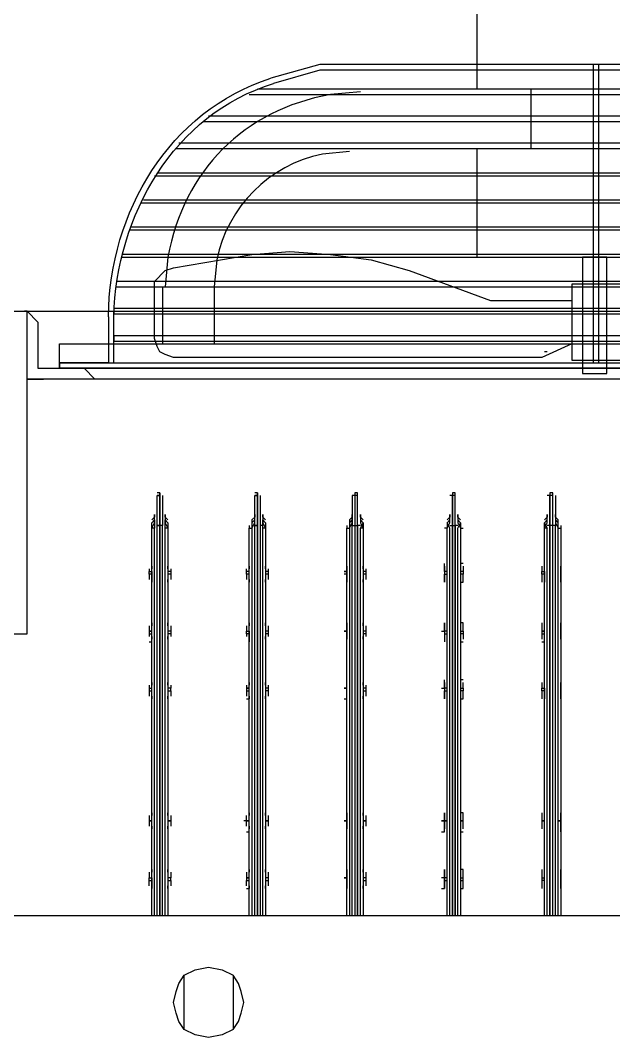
# Model space of a CAD drawing. Header units: metres. Extents: x 530797 to 531186, y 2674849 to 2675274.
# Drawn here: x 530934.386 to 530934.688, y 2675046.481 to 2675047 of the extents above; entities that cross this region are included whole.
import ezdxf

# ---------------------------------------------------------------- set-up
doc = ezdxf.new("R2010")
doc.units = ezdxf.units.M
doc.layers.add('IDT', color=7, linetype='Continuous')

# ---------------------------------------------------------------- blocks, each defined once
blk = doc.blocks.new('IDT')
at = {"layer": 'IDT', "color": 0, "lineweight": 25}
for p, q in [((14.90912122714442, 8.773685427544365), (14.91465382882259, 8.776451728383677)), ((14.91465382882259, 8.776451728383677), (14.92156958092099, 8.777834878803219)), ((14.92156958092099, 8.777834878803219), (14.92848533301893, 8.776451728383677)), ((14.92848533301893, 8.776451728383677), (14.93401793469755, 8.773685427544365)), ((14.90635492630489, 8.76953597628551), (14.90497177588557, 8.765386525026656)), ((14.90912122714442, 8.773685427544365), (14.90635492630489, 8.76953597628551)), ((14.90912122714442, 8.7460224191517), (14.90912122714442, 8.773685427544365)), ((14.93401793469755, 8.773685427544365), (14.93678423553663, 8.76953597628551)), ((14.93401793469755, 8.773685427544365), (14.93401793469755, 8.7460224191517)), ((14.93678423553663, 8.76953597628551), (14.9381673859564, 8.765386525026656)), ((14.90497177588557, 8.765386525026656), (14.9035886254658, 8.759853923348032)), ((14.9381673859564, 8.765386525026656), (14.93955053637617, 8.759853923348032)), ((14.9035886254658, 8.759853923348032), (14.90497177588557, 8.754321321669636)), ((14.93955053637617, 8.759853923348032), (14.9381673859564, 8.754321321669636)), ((14.90497177588557, 8.754321321669636), (14.90635492630489, 8.750171870410782)), ((14.9381673859564, 8.754321321669636), (14.93678423553663, 8.750171870410782)), ((14.90635492630489, 8.750171870410782), (14.90912122714442, 8.7460224191517)), ((14.93678423553663, 8.750171870410782), (14.93401793469755, 8.7460224191517)), ((14.91465382882259, 8.743256118312615), (14.90912122714442, 8.7460224191517)), ((14.92156958092099, 8.741872967892846), (14.91465382882259, 8.743256118312615)), ((14.92848533301893, 8.743256118312615), (14.92156958092099, 8.741872967892846)), ((14.93401793469755, 8.7460224191517), (14.92848533301893, 8.743256118312615)), ((14.44023323489117, 8.71559310991995), (15.02115641113394, 8.71559310991995)), ((14.74176002636958, 8.51780259991358), (14.74176002636958, 8.71559310991995)), ((14.74314317678935, 8.71559310991995), (14.74314317678935, 8.51780259991358)), ((14.74452632720866, 8.71559310991995), (14.74452632720866, 8.516419449494038)), ((14.74590947762843, 8.71559310991995), (14.74590947762843, 8.516419449494038)), ((14.7472926280482, 8.516419449494038), (14.7472926280482, 8.71559310991995)), ((14.7472926280482, 8.71559310991995), (14.7472926280482, 8.516419449494038)), ((14.74867577846751, 8.71559310991995), (14.74867577846751, 8.51780259991358)), ((14.75005892888728, 8.71559310991995), (14.75005892888728, 8.51780259991358)), ((14.7929365918956, 8.51780259991358), (14.7929365918956, 8.71559310991995)), ((14.79431974231537, 8.71559310991995), (14.79431974231537, 8.51780259991358)), ((14.79570289273514, 8.516419449494038), (14.79570289273514, 8.71559310991995)), ((14.79570289273514, 8.71559310991995), (14.79570289273514, 8.516419449494038)), ((14.79708604315445, 8.516419449494038), (14.79708604315445, 8.71559310991995)), ((14.79708604315445, 8.71559310991995), (14.79708604315445, 8.516419449494038)), ((14.79846919357422, 8.71559310991995), (14.79846919357422, 8.51780259991358)), ((14.79985234399399, 8.71559310991995), (14.79985234399399, 8.51780259991358)), ((14.8427300070023, 8.51780259991358), (14.8427300070023, 8.71559310991995)), ((14.84411315742207, 8.71559310991995), (14.84411315742207, 8.51780259991358)), ((14.84549630784139, 8.516419449494038), (14.84549630784139, 8.71559310991995)), ((14.84549630784139, 8.71559310991995), (14.84549630784139, 8.516419449494038)), ((14.84687945826116, 8.516419449494038), (14.84687945826116, 8.71559310991995)), ((14.84826260868093, 8.71559310991995), (14.84826260868093, 8.516419449494038)), ((14.84964575910024, 8.51780259991358), (14.84964575910024, 8.71559310991995)), ((14.85102890952001, 8.71559310991995), (14.85102890952001, 8.51780259991358)), ((14.89252342210855, 8.51780259991358), (14.89252342210855, 8.71559310991995)), ((14.89390657252832, 8.71559310991995), (14.89390657252832, 8.51780259991358)), ((14.89528972294809, 8.516419449494038), (14.89528972294809, 8.71559310991995)), ((14.89667287336741, 8.71559310991995), (14.89667287336741, 8.516419449494038)), ((14.89667287336741, 8.516419449494038), (14.89667287336741, 8.71559310991995)), ((14.89805602378718, 8.71559310991995), (14.89805602378718, 8.516419449494038)), ((14.89943917420695, 8.51780259991358), (14.89943917420695, 8.71559310991995)), ((14.90082232462672, 8.71559310991995), (14.90082232462672, 8.51780259991358)), ((14.94231683721526, 8.51780259991358), (14.94231683721526, 8.71559310991995)), ((14.94369998763503, 8.71559310991995), (14.94369998763503, 8.51780259991358)), ((14.94508313805434, 8.71559310991995), (14.94508313805434, 8.516419449494038)), ((14.94646628847411, 8.516419449494038), (14.94646628847411, 8.71559310991995)), ((14.94646628847411, 8.71559310991995), (14.94646628847411, 8.516419449494038)), ((14.94784943889388, 8.71559310991995), (14.94784943889388, 8.516419449494038)), ((14.9492325893132, 8.71559310991995), (14.9492325893132, 8.51780259991358)), ((14.95061573973297, 8.71559310991995), (14.95061573973297, 8.51780259991358)), ((14.74176002636958, 8.697612154464991), (14.74176002636958, 8.701761605723846)), ((14.74176002636958, 8.701761605723846), (14.74176002636958, 8.700378455304076)), ((14.75005892888728, 8.701761605723846), (14.75005892888728, 8.697612154464991)), ((14.75144207930705, 8.700378455304076), (14.75144207930705, 8.701761605723846)), ((14.7929365918956, 8.701761605723846), (14.79155344147628, 8.701761605723846)), ((14.79155344147628, 8.701761605723846), (14.79155344147628, 8.700378455304076)), ((14.7929365918956, 8.696229004045222), (14.7929365918956, 8.701761605723846)), ((14.80261864483307, 8.701761605723846), (14.80123549441331, 8.701761605723846)), ((14.80123549441331, 8.701761605723846), (14.80123549441331, 8.697612154464991)), ((14.80123549441331, 8.700378455304076), (14.80123549441331, 8.701761605723846)), ((14.8427300070023, 8.697612154464991), (14.8427300070023, 8.701761605723846)), ((14.8427300070023, 8.701761605723846), (14.8427300070023, 8.700378455304076)), ((14.85102890952001, 8.701761605723846), (14.85102890952001, 8.700378455304076)), ((14.85102890952001, 8.697612154464991), (14.85102890952001, 8.701761605723846)), ((14.89252342210855, 8.697612154464991), (14.89252342210855, 8.701761605723846)), ((14.89252342210855, 8.701761605723846), (14.89252342210855, 8.700378455304076)), ((14.90220547504603, 8.701761605723846), (14.90082232462672, 8.701761605723846)), ((14.90082232462672, 8.701761605723846), (14.90082232462672, 8.697612154464991)), ((14.90082232462672, 8.700378455304076), (14.90082232462672, 8.701761605723846)), ((14.94231683721526, 8.697612154464991), (14.94231683721526, 8.701761605723846)), ((14.94231683721526, 8.701761605723846), (14.94231683721526, 8.700378455304076)), ((14.95061573973297, 8.697612154464991), (14.95061573973297, 8.701761605723846)), ((14.95061573973297, 8.701761605723846), (14.95061573973297, 8.700378455304076)), ((14.74176002636958, 8.700378455304076), (14.74176002636958, 8.697612154464991)), ((14.74176002636958, 8.697612154464991), (14.74176002636958, 8.696229004045222)), ((14.74176002636958, 8.696229004045222), (14.74176002636958, 8.697612154464991)), ((14.74176002636958, 8.696229004045222), (14.74176002636958, 8.693462703206137)), ((14.74176002636958, 8.692079552786367), (14.74176002636958, 8.696229004045222)), ((14.75005892888728, 8.697612154464991), (14.75005892888728, 8.696229004045222)), ((14.75005892888728, 8.697612154464991), (14.75144207930705, 8.697612154464991)), ((14.75005892888728, 8.696229004045222), (14.75005892888728, 8.692079552786367)), ((14.75144207930705, 8.696229004045222), (14.75005892888728, 8.696229004045222)), ((14.75144207930705, 8.697612154464991), (14.75144207930705, 8.700378455304076)), ((14.75144207930705, 8.696229004045222), (14.75144207930705, 8.697612154464991)), ((14.75144207930705, 8.693462703206137), (14.75144207930705, 8.696229004045222)), ((14.79155344147628, 8.700378455304076), (14.79155344147628, 8.697612154464991)), ((14.7929365918956, 8.697612154464991), (14.79155344147628, 8.697612154464991)), ((14.79155344147628, 8.697612154464991), (14.79155344147628, 8.696229004045222)), ((14.7929365918956, 8.696229004045222), (14.79155344147628, 8.696229004045222)), ((14.79155344147628, 8.696229004045222), (14.79155344147628, 8.693462703206137)), ((14.7929365918956, 8.692079552786367), (14.7929365918956, 8.696229004045222)), ((14.80123549441331, 8.697612154464991), (14.79985234399399, 8.697612154464991)), ((14.79985234399399, 8.696229004045222), (14.80123549441331, 8.696229004045222)), ((14.80123549441331, 8.697612154464991), (14.80123549441331, 8.700378455304076)), ((14.80123549441331, 8.696229004045222), (14.80123549441331, 8.697612154464991)), ((14.80123549441331, 8.697612154464991), (14.80123549441331, 8.696229004045222)), ((14.80123549441331, 8.696229004045222), (14.80123549441331, 8.692079552786367)), ((14.80123549441331, 8.693462703206137), (14.80123549441331, 8.696229004045222)), ((14.80123549441331, 8.696229004045222), (14.80261864483307, 8.696229004045222)), ((14.84134685658253, 8.697612154464991), (14.84134685658253, 8.700378455304076)), ((14.8427300070023, 8.697612154464991), (14.84134685658253, 8.697612154464991)), ((14.84134685658253, 8.696229004045222), (14.84134685658253, 8.697612154464991)), ((14.84134685658253, 8.693462703206137), (14.84134685658253, 8.696229004045222)), ((14.84134685658253, 8.696229004045222), (14.8427300070023, 8.696229004045222)), ((14.8427300070023, 8.696229004045222), (14.8427300070023, 8.697612154464991)), ((14.8427300070023, 8.692079552786367), (14.8427300070023, 8.696229004045222)), ((14.85102890952001, 8.700378455304076), (14.85102890952001, 8.697612154464991)), ((14.85102890952001, 8.697612154464991), (14.85102890952001, 8.696229004045222)), ((14.85102890952001, 8.696229004045222), (14.85102890952001, 8.697612154464991)), ((14.85102890952001, 8.696229004045222), (14.85241205993978, 8.696229004045222)), ((14.85241205993978, 8.696229004045222), (14.85102890952001, 8.696229004045222)), ((14.85102890952001, 8.696229004045222), (14.85102890952001, 8.692079552786367)), ((14.85102890952001, 8.693462703206137), (14.85102890952001, 8.696229004045222)), ((14.89114027168924, 8.697612154464991), (14.89114027168924, 8.700378455304076)), ((14.89252342210855, 8.697612154464991), (14.89114027168924, 8.697612154464991)), ((14.89114027168924, 8.696229004045222), (14.89114027168924, 8.697612154464991)), ((14.89114027168924, 8.693462703206137), (14.89114027168924, 8.696229004045222)), ((14.89114027168924, 8.696229004045222), (14.89252342210855, 8.696229004045222)), ((14.89252342210855, 8.696229004045222), (14.89252342210855, 8.697612154464991)), ((14.89252342210855, 8.692079552786367), (14.89252342210855, 8.696229004045222)), ((14.90082232462672, 8.697612154464991), (14.90082232462672, 8.696229004045222)), ((14.90220547504603, 8.697612154464991), (14.90082232462672, 8.697612154464991)), ((14.90220547504603, 8.696229004045222), (14.90082232462672, 8.696229004045222)), ((14.90082232462672, 8.696229004045222), (14.90082232462672, 8.692079552786367)), ((14.90082232462672, 8.696229004045222), (14.90220547504603, 8.696229004045222)), ((14.90220547504603, 8.700378455304076), (14.90220547504603, 8.697612154464991)), ((14.90220547504603, 8.696229004045222), (14.90220547504603, 8.697612154464991)), ((14.90220547504603, 8.693462703206137), (14.90220547504603, 8.696229004045222)), ((14.94093368679549, 8.697612154464991), (14.94093368679549, 8.700378455304076)), ((14.94231683721526, 8.697612154464991), (14.94093368679549, 8.697612154464991)), ((14.94093368679549, 8.697612154464991), (14.94093368679549, 8.696229004045222)), ((14.94093368679549, 8.693462703206137), (14.94093368679549, 8.696229004045222)), ((14.94093368679549, 8.696229004045222), (14.94231683721526, 8.696229004045222)), ((14.94231683721526, 8.692079552786367), (14.94231683721526, 8.697612154464991)), ((14.95061573973297, 8.696229004045222), (14.95061573973297, 8.697612154464991)), ((14.95199889015274, 8.697612154464991), (14.95061573973297, 8.697612154464991)), ((14.95199889015274, 8.696229004045222), (14.95061573973297, 8.696229004045222)), ((14.95061573973297, 8.696229004045222), (14.95061573973297, 8.692079552786367)), ((14.95199889015274, 8.696229004045222), (14.95061573973297, 8.696229004045222)), ((14.95199889015274, 8.700378455304076), (14.95199889015274, 8.697612154464991)), ((14.95199889015274, 8.697612154464991), (14.95199889015274, 8.696229004045222)), ((14.95199889015274, 8.693462703206137), (14.95199889015274, 8.696229004045222)), ((14.74176002636958, 8.693462703206137), (14.74176002636958, 8.692079552786367)), ((14.75144207930705, 8.692079552786367), (14.75144207930705, 8.693462703206137)), ((14.79155344147628, 8.693462703206137), (14.79155344147628, 8.692079552786367)), ((14.79155344147628, 8.692079552786367), (14.7929365918956, 8.692079552786367)), ((14.80123549441331, 8.692079552786367), (14.80123549441331, 8.693462703206137)), ((14.8427300070023, 8.693462703206137), (14.8427300070023, 8.692079552786367)), ((14.85102890952001, 8.692079552786367), (14.85102890952001, 8.693462703206137)), ((14.89252342210855, 8.693462703206137), (14.89252342210855, 8.692079552786367)), ((14.90082232462672, 8.692079552786367), (14.90082232462672, 8.693462703206137)), ((14.94231683721526, 8.693462703206137), (14.94231683721526, 8.692079552786367)), ((14.95061573973297, 8.692079552786367), (14.95061573973297, 8.693462703206137)), ((14.74176002636958, 8.672715446911639), (14.74176002636958, 8.667182845233242)), ((14.74176002636958, 8.669949146072327), (14.74176002636958, 8.671332296492096)), ((14.74176002636958, 8.667182845233242), (14.74176002636958, 8.669949146072327)), ((14.75005892888728, 8.672715446911639), (14.75005892888728, 8.667182845233242)), ((14.75144207930705, 8.669949146072327), (14.75144207930705, 8.671332296492096)), ((14.75144207930705, 8.667182845233242), (14.75144207930705, 8.669949146072327)), ((14.7929365918956, 8.672715446911639), (14.79155344147628, 8.672715446911639)), ((14.79155344147628, 8.671332296492096), (14.79155344147628, 8.669949146072327)), ((14.79155344147628, 8.669949146072327), (14.79155344147628, 8.667182845233242)), ((14.7929365918956, 8.667182845233242), (14.7929365918956, 8.672715446911639)), ((14.80261864483307, 8.672715446911639), (14.80123549441331, 8.672715446911639)), ((14.80123549441331, 8.672715446911639), (14.80123549441331, 8.667182845233242)), ((14.80123549441331, 8.669949146072327), (14.80123549441331, 8.671332296492096)), ((14.80123549441331, 8.667182845233242), (14.80123549441331, 8.669949146072327)), ((14.84134685658253, 8.667182845233242), (14.84134685658253, 8.669949146072327)), ((14.8427300070023, 8.667182845233242), (14.8427300070023, 8.672715446911639)), ((14.8427300070023, 8.671332296492096), (14.8427300070023, 8.669949146072327)), ((14.85102890952001, 8.672715446911639), (14.85102890952001, 8.667182845233242)), ((14.85102890952001, 8.669949146072327), (14.85102890952001, 8.671332296492096)), ((14.85102890952001, 8.667182845233242), (14.85102890952001, 8.669949146072327)), ((14.89114027168924, 8.667182845233242), (14.89114027168924, 8.669949146072327)), ((14.89252342210855, 8.667182845233242), (14.89252342210855, 8.672715446911639)), ((14.89252342210855, 8.671332296492096), (14.89252342210855, 8.669949146072327)), ((14.90220547504603, 8.672715446911639), (14.90082232462672, 8.672715446911639)), ((14.90082232462672, 8.672715446911639), (14.90082232462672, 8.667182845233242)), ((14.90082232462672, 8.669949146072327), (14.90082232462672, 8.671332296492096)), ((14.90220547504603, 8.669949146072327), (14.90220547504603, 8.667182845233242)), ((14.94093368679549, 8.667182845233242), (14.94093368679549, 8.669949146072327)), ((14.94231683721526, 8.667182845233242), (14.94231683721526, 8.672715446911639)), ((14.94231683721526, 8.671332296492096), (14.94231683721526, 8.669949146072327)), ((14.95061573973297, 8.672715446911639), (14.95061573973297, 8.667182845233242)), ((14.95061573973297, 8.669949146072327), (14.95061573973297, 8.671332296492096)), ((14.95199889015274, 8.667182845233242), (14.95199889015274, 8.669949146072327)), ((14.74176002636958, 8.667182845233242), (14.74176002636958, 8.66441654439393)), ((14.74176002636958, 8.663033393974388), (14.74176002636958, 8.667182845233242)), ((14.74176002636958, 8.667182845233242), (14.74314317678935, 8.667182845233242)), ((14.74314317678935, 8.667182845233242), (14.74176002636958, 8.667182845233242)), ((14.75005892888728, 8.667182845233242), (14.75144207930705, 8.667182845233242)), ((14.75144207930705, 8.667182845233242), (14.75005892888728, 8.667182845233242)), ((14.75005892888728, 8.667182845233242), (14.75005892888728, 8.663033393974388)), ((14.75144207930705, 8.667182845233242), (14.75005892888728, 8.667182845233242)), ((14.75005892888728, 8.667182845233242), (14.75144207930705, 8.667182845233242)), ((14.75144207930705, 8.66441654439393), (14.75144207930705, 8.667182845233242)), ((14.79155344147628, 8.667182845233242), (14.7929365918956, 8.667182845233242)), ((14.7929365918956, 8.667182845233242), (14.79155344147628, 8.667182845233242)), ((14.79155344147628, 8.667182845233242), (14.79155344147628, 8.66441654439393)), ((14.7929365918956, 8.663033393974388), (14.7929365918956, 8.667182845233242)), ((14.80123549441331, 8.667182845233242), (14.79985234399399, 8.667182845233242)), ((14.79985234399399, 8.667182845233242), (14.80123549441331, 8.667182845233242)), ((14.80123549441331, 8.667182845233242), (14.80123549441331, 8.663033393974388)), ((14.80123549441331, 8.66441654439393), (14.80123549441331, 8.667182845233242)), ((14.80123549441331, 8.667182845233242), (14.80261864483307, 8.667182845233242)), ((14.80261864483307, 8.667182845233242), (14.80123549441331, 8.667182845233242)), ((14.80123549441331, 8.667182845233242), (14.80261864483307, 8.667182845233242)), ((14.84134685658253, 8.66441654439393), (14.84134685658253, 8.667182845233242)), ((14.84134685658253, 8.667182845233242), (14.8427300070023, 8.667182845233242)), ((14.8427300070023, 8.667182845233242), (14.84134685658253, 8.667182845233242)), ((14.8427300070023, 8.663033393974388), (14.8427300070023, 8.667182845233242)), ((14.85102890952001, 8.667182845233242), (14.85241205993978, 8.667182845233242)), ((14.85241205993978, 8.667182845233242), (14.85102890952001, 8.667182845233242)), ((14.85102890952001, 8.667182845233242), (14.85102890952001, 8.663033393974388)), ((14.85102890952001, 8.66441654439393), (14.85102890952001, 8.667182845233242)), ((14.85102890952001, 8.667182845233242), (14.85241205993978, 8.667182845233242)), ((14.89114027168924, 8.66441654439393), (14.89114027168924, 8.667182845233242)), ((14.89114027168924, 8.667182845233242), (14.89252342210855, 8.667182845233242)), ((14.89252342210855, 8.667182845233242), (14.89114027168924, 8.667182845233242)), ((14.89252342210855, 8.663033393974388), (14.89252342210855, 8.667182845233242)), ((14.90220547504603, 8.667182845233242), (14.90082232462672, 8.667182845233242)), ((14.90082232462672, 8.667182845233242), (14.90220547504603, 8.667182845233242)), ((14.90220547504603, 8.667182845233242), (14.90082232462672, 8.667182845233242)), ((14.90082232462672, 8.667182845233242), (14.90082232462672, 8.663033393974388)), ((14.90082232462672, 8.667182845233242), (14.90220547504603, 8.667182845233242)), ((14.90220547504603, 8.667182845233242), (14.90220547504603, 8.66441654439393)), ((14.90220547504603, 8.667182845233242), (14.9035886254658, 8.667182845233242)), ((14.94093368679549, 8.66441654439393), (14.94093368679549, 8.667182845233242)), ((14.94093368679549, 8.667182845233242), (14.94231683721526, 8.667182845233242)), ((14.94231683721526, 8.667182845233242), (14.94093368679549, 8.667182845233242)), ((14.94231683721526, 8.663033393974388), (14.94231683721526, 8.667182845233242)), ((14.95061573973297, 8.667182845233242), (14.95199889015274, 8.667182845233242)), ((14.95199889015274, 8.667182845233242), (14.95061573973297, 8.667182845233242)), ((14.95061573973297, 8.667182845233242), (14.95061573973297, 8.663033393974388)), ((14.95061573973297, 8.667182845233242), (14.95199889015274, 8.667182845233242)), ((14.95199889015274, 8.667182845233242), (14.95061573973297, 8.667182845233242)), ((14.95199889015274, 8.66441654439393), (14.95199889015274, 8.667182845233242)), ((14.74176002636958, 8.66441654439393), (14.74176002636958, 8.663033393974388)), ((14.75144207930705, 8.663033393974388), (14.75144207930705, 8.66441654439393)), ((14.79155344147628, 8.66441654439393), (14.79155344147628, 8.663033393974388)), ((14.79155344147628, 8.663033393974388), (14.7929365918956, 8.663033393974388)), ((14.80123549441331, 8.663033393974388), (14.80123549441331, 8.66441654439393)), ((14.8427300070023, 8.66441654439393), (14.8427300070023, 8.663033393974388)), ((14.85102890952001, 8.663033393974388), (14.85102890952001, 8.66441654439393)), ((14.89252342210855, 8.66441654439393), (14.89252342210855, 8.663033393974388)), ((14.90082232462672, 8.663033393974388), (14.90082232462672, 8.66441654439393)), ((14.94231683721526, 8.66441654439393), (14.94231683721526, 8.663033393974388)), ((14.95061573973297, 8.663033393974388), (14.95061573973297, 8.66441654439393)), ((14.74176002636958, 8.60079162509112), (14.74176002636958, 8.604941076349974)), ((14.74176002636958, 8.604941076349974), (14.74176002636958, 8.603557925930431)), ((14.74176002636958, 8.603557925930431), (14.74176002636958, 8.60079162509112)), ((14.75005892888728, 8.60079162509112), (14.75005892888728, 8.604941076349974)), ((14.75144207930705, 8.603557925930431), (14.75144207930705, 8.604941076349974)), ((14.75144207930705, 8.60079162509112), (14.75144207930705, 8.603557925930431)), ((14.7929365918956, 8.604941076349974), (14.79155344147628, 8.604941076349974)), ((14.79155344147628, 8.604941076349974), (14.79155344147628, 8.603557925930431)), ((14.79155344147628, 8.603557925930431), (14.79155344147628, 8.60079162509112)), ((14.7929365918956, 8.60079162509112), (14.7929365918956, 8.604941076349974)), ((14.80123549441331, 8.60079162509112), (14.80123549441331, 8.604941076349974)), ((14.80123549441331, 8.604941076349974), (14.80123549441331, 8.603557925930431)), ((14.80123549441331, 8.603557925930431), (14.80123549441331, 8.60079162509112)), ((14.84134685658253, 8.60079162509112), (14.84134685658253, 8.603557925930431)), ((14.8427300070023, 8.595259023412723), (14.8427300070023, 8.604941076349974)), ((14.8427300070023, 8.604941076349974), (14.8427300070023, 8.603557925930431)), ((14.85102890952001, 8.604941076349974), (14.85102890952001, 8.603557925930431)), ((14.85241205993978, 8.604941076349974), (14.85102890952001, 8.604941076349974)), ((14.85102890952001, 8.604941076349974), (14.85102890952001, 8.60079162509112)), ((14.85102890952001, 8.603557925930431), (14.85102890952001, 8.60079162509112)), ((14.89114027168924, 8.60079162509112), (14.89114027168924, 8.603557925930431)), ((14.89252342210855, 8.60079162509112), (14.89252342210855, 8.604941076349974)), ((14.89252342210855, 8.604941076349974), (14.89252342210855, 8.603557925930431)), ((14.90220547504603, 8.604941076349974), (14.90082232462672, 8.604941076349974)), ((14.90082232462672, 8.604941076349974), (14.90082232462672, 8.60079162509112)), ((14.90082232462672, 8.603557925930431), (14.90082232462672, 8.604941076349974)), ((14.90220547504603, 8.60079162509112), (14.90220547504603, 8.603557925930431)), ((14.94093368679549, 8.60079162509112), (14.94093368679549, 8.603557925930431)), ((14.94231683721526, 8.599408474671577), (14.94231683721526, 8.604941076349974)), ((14.94231683721526, 8.604941076349974), (14.94231683721526, 8.603557925930431)), ((14.95061573973297, 8.603557925930431), (14.95061573973297, 8.604941076349974)), ((14.95061573973297, 8.604941076349974), (14.95061573973297, 8.599408474671577)), ((14.95199889015274, 8.60079162509112), (14.95199889015274, 8.603557925930431)), ((14.74176002636958, 8.599408474671577), (14.74176002636958, 8.60079162509112)), ((14.74176002636958, 8.60079162509112), (14.74176002636958, 8.598025324251807)), ((14.74176002636958, 8.595259023412723), (14.74176002636958, 8.599408474671577)), ((14.74176002636958, 8.598025324251807), (14.74176002636958, 8.596642173832265)), ((14.75005892888728, 8.60079162509112), (14.75144207930705, 8.60079162509112)), ((14.75005892888728, 8.599408474671577), (14.75005892888728, 8.60079162509112)), ((14.75144207930705, 8.599408474671577), (14.75005892888728, 8.599408474671577)), ((14.75005892888728, 8.599408474671577), (14.75005892888728, 8.595259023412723)), ((14.75144207930705, 8.599408474671577), (14.75005892888728, 8.599408474671577)), ((14.75144207930705, 8.60079162509112), (14.75144207930705, 8.599408474671577)), ((14.75144207930705, 8.598025324251807), (14.75144207930705, 8.599408474671577)), ((14.75144207930705, 8.596642173832265), (14.75144207930705, 8.598025324251807)), ((14.79155344147628, 8.599408474671577), (14.79155344147628, 8.60079162509112)), ((14.79155344147628, 8.60079162509112), (14.7929365918956, 8.60079162509112)), ((14.7929365918956, 8.599408474671577), (14.79155344147628, 8.599408474671577)), ((14.79155344147628, 8.599408474671577), (14.79155344147628, 8.598025324251807)), ((14.79155344147628, 8.598025324251807), (14.79155344147628, 8.596642173832265)), ((14.7929365918956, 8.599408474671577), (14.7929365918956, 8.60079162509112)), ((14.7929365918956, 8.595259023412723), (14.7929365918956, 8.599408474671577)), ((14.80123549441331, 8.60079162509112), (14.79985234399399, 8.60079162509112)), ((14.79985234399399, 8.599408474671577), (14.80123549441331, 8.599408474671577)), ((14.80123549441331, 8.599408474671577), (14.80123549441331, 8.60079162509112)), ((14.80123549441331, 8.599408474671577), (14.80123549441331, 8.60079162509112)), ((14.80123549441331, 8.598025324251807), (14.80123549441331, 8.599408474671577)), ((14.80123549441331, 8.599408474671577), (14.80123549441331, 8.595259023412723)), ((14.80261864483307, 8.599408474671577), (14.80123549441331, 8.599408474671577)), ((14.80123549441331, 8.596642173832265), (14.80123549441331, 8.598025324251807)), ((14.8427300070023, 8.60079162509112), (14.84134685658253, 8.60079162509112)), ((14.84134685658253, 8.599408474671577), (14.84134685658253, 8.60079162509112)), ((14.84134685658253, 8.598025324251807), (14.84134685658253, 8.599408474671577)), ((14.84134685658253, 8.599408474671577), (14.8427300070023, 8.599408474671577)), ((14.8427300070023, 8.598025324251807), (14.8427300070023, 8.596642173832265)), ((14.85102890952001, 8.60079162509112), (14.85102890952001, 8.599408474671577)), ((14.85102890952001, 8.60079162509112), (14.85102890952001, 8.599408474671577)), ((14.85102890952001, 8.599408474671577), (14.85241205993978, 8.599408474671577)), ((14.85241205993978, 8.599408474671577), (14.85102890952001, 8.599408474671577)), ((14.85102890952001, 8.599408474671577), (14.85102890952001, 8.595259023412723)), ((14.85102890952001, 8.599408474671577), (14.85102890952001, 8.598025324251807)), ((14.85102890952001, 8.598025324251807), (14.85102890952001, 8.596642173832265)), ((14.89114027168924, 8.599408474671577), (14.89114027168924, 8.60079162509112)), ((14.89114027168924, 8.60079162509112), (14.89252342210855, 8.60079162509112)), ((14.89114027168924, 8.598025324251807), (14.89114027168924, 8.599408474671577)), ((14.89114027168924, 8.599408474671577), (14.89252342210855, 8.599408474671577)), ((14.89252342210855, 8.599408474671577), (14.89252342210855, 8.60079162509112)), ((14.89252342210855, 8.595259023412723), (14.89252342210855, 8.599408474671577)), ((14.89252342210855, 8.598025324251807), (14.89252342210855, 8.596642173832265)), ((14.90082232462672, 8.60079162509112), (14.90082232462672, 8.599408474671577)), ((14.90220547504603, 8.60079162509112), (14.90082232462672, 8.60079162509112)), ((14.90220547504603, 8.599408474671577), (14.90082232462672, 8.599408474671577)), ((14.90082232462672, 8.599408474671577), (14.90082232462672, 8.595259023412723)), ((14.90082232462672, 8.599408474671577), (14.90220547504603, 8.599408474671577)), ((14.90082232462672, 8.596642173832265), (14.90082232462672, 8.598025324251807)), ((14.90220547504603, 8.599408474671577), (14.90220547504603, 8.60079162509112)), ((14.90220547504603, 8.598025324251807), (14.90220547504603, 8.599408474671577)), ((14.94231683721526, 8.60079162509112), (14.94093368679549, 8.60079162509112)), ((14.94093368679549, 8.60079162509112), (14.94093368679549, 8.599408474671577)), ((14.94093368679549, 8.598025324251807), (14.94093368679549, 8.599408474671577)), ((14.94093368679549, 8.599408474671577), (14.94231683721526, 8.599408474671577)), ((14.94231683721526, 8.595259023412723), (14.94231683721526, 8.599408474671577)), ((14.94231683721526, 8.598025324251807), (14.94231683721526, 8.596642173832265)), ((14.95199889015274, 8.60079162509112), (14.95061573973297, 8.60079162509112)), ((14.95061573973297, 8.599408474671577), (14.95061573973297, 8.595259023412723)), ((14.95199889015274, 8.599408474671577), (14.95061573973297, 8.599408474671577)), ((14.95061573973297, 8.596642173832265), (14.95061573973297, 8.598025324251807)), ((14.95199889015274, 8.599408474671577), (14.95199889015274, 8.60079162509112)), ((14.95199889015274, 8.598025324251807), (14.95199889015274, 8.599408474671577)), ((14.79155344147628, 8.595259023412723), (14.7929365918956, 8.595259023412723)), ((14.74176002636958, 8.566212864600516), (14.74176002636958, 8.575894917537767)), ((14.74176002636958, 8.574511767118224), (14.74176002636958, 8.573128616698682)), ((14.74176002636958, 8.573128616698682), (14.74176002636958, 8.571745466278912)), ((14.74176002636958, 8.571745466278912), (14.74176002636958, 8.57036231585937)), ((14.75144207930705, 8.575894917537767), (14.75005892888728, 8.575894917537767)), ((14.75005892888728, 8.575894917537767), (14.75005892888728, 8.571745466278912)), ((14.75005892888728, 8.571745466278912), (14.75005892888728, 8.57036231585937)), ((14.75144207930705, 8.571745466278912), (14.75005892888728, 8.571745466278912)), ((14.75144207930705, 8.573128616698682), (14.75144207930705, 8.574511767118224)), ((14.75144207930705, 8.571745466278912), (14.75144207930705, 8.573128616698682)), ((14.75144207930705, 8.57036231585937), (14.75144207930705, 8.571745466278912)), ((14.7929365918956, 8.575894917537767), (14.79155344147628, 8.575894917537767)), ((14.79155344147628, 8.573128616698682), (14.79155344147628, 8.574511767118224)), ((14.79155344147628, 8.571745466278912), (14.79155344147628, 8.573128616698682)), ((14.79155344147628, 8.57036231585937), (14.79155344147628, 8.571745466278912)), ((14.79155344147628, 8.571745466278912), (14.7929365918956, 8.571745466278912)), ((14.7929365918956, 8.57036231585937), (14.7929365918956, 8.575894917537767)), ((14.80123549441331, 8.571745466278912), (14.79985234399399, 8.571745466278912)), ((14.80123549441331, 8.571745466278912), (14.80123549441331, 8.575894917537767)), ((14.80123549441331, 8.573128616698682), (14.80123549441331, 8.574511767118224)), ((14.80123549441331, 8.571745466278912), (14.80123549441331, 8.573128616698682)), ((14.80123549441331, 8.57036231585937), (14.80123549441331, 8.571745466278912)), ((14.80123549441331, 8.57036231585937), (14.80123549441331, 8.571745466278912)), ((14.84134685658253, 8.571745466278912), (14.84134685658253, 8.573128616698682)), ((14.84134685658253, 8.57036231585937), (14.84134685658253, 8.571745466278912)), ((14.84134685658253, 8.571745466278912), (14.8427300070023, 8.571745466278912)), ((14.8427300070023, 8.571745466278912), (14.8427300070023, 8.575894917537767)), ((14.8427300070023, 8.574511767118224), (14.8427300070023, 8.573128616698682)), ((14.8427300070023, 8.57036231585937), (14.8427300070023, 8.571745466278912)), ((14.85102890952001, 8.575894917537767), (14.85102890952001, 8.57036231585937)), ((14.85102890952001, 8.573128616698682), (14.85102890952001, 8.574511767118224)), ((14.85102890952001, 8.571745466278912), (14.85102890952001, 8.573128616698682)), ((14.85102890952001, 8.57036231585937), (14.85102890952001, 8.571745466278912)), ((14.89114027168924, 8.571745466278912), (14.89114027168924, 8.573128616698682)), ((14.89114027168924, 8.57036231585937), (14.89114027168924, 8.571745466278912)), ((14.89114027168924, 8.571745466278912), (14.89252342210855, 8.571745466278912)), ((14.89252342210855, 8.571745466278912), (14.89252342210855, 8.575894917537767)), ((14.89252342210855, 8.574511767118224), (14.89252342210855, 8.573128616698682)), ((14.89252342210855, 8.57036231585937), (14.89252342210855, 8.571745466278912)), ((14.90082232462672, 8.571745466278912), (14.90082232462672, 8.575894917537767)), ((14.90082232462672, 8.573128616698682), (14.90082232462672, 8.574511767118224)), ((14.90082232462672, 8.571745466278912), (14.90220547504603, 8.571745466278912)), ((14.90082232462672, 8.57036231585937), (14.90082232462672, 8.571745466278912)), ((14.90220547504603, 8.571745466278912), (14.90220547504603, 8.573128616698682)), ((14.90220547504603, 8.571745466278912), (14.90220547504603, 8.57036231585937)), ((14.94093368679549, 8.571745466278912), (14.94093368679549, 8.573128616698682)), ((14.94093368679549, 8.57036231585937), (14.94093368679549, 8.571745466278912)), ((14.94093368679549, 8.571745466278912), (14.94231683721526, 8.571745466278912)), ((14.94231683721526, 8.57036231585937), (14.94231683721526, 8.575894917537767)), ((14.94231683721526, 8.574511767118224), (14.94231683721526, 8.573128616698682)), ((14.95199889015274, 8.575894917537767), (14.95061573973297, 8.575894917537767)), ((14.95061573973297, 8.575894917537767), (14.95061573973297, 8.571745466278912)), ((14.95061573973297, 8.573128616698682), (14.95061573973297, 8.574511767118224)), ((14.95061573973297, 8.571745466278912), (14.95061573973297, 8.57036231585937)), ((14.95199889015274, 8.571745466278912), (14.95061573973297, 8.571745466278912)), ((14.95199889015274, 8.571745466278912), (14.95199889015274, 8.573128616698682)), ((14.95199889015274, 8.57036231585937), (14.95199889015274, 8.571745466278912)), ((15.05020256994592, 8.571745466278912), (15.01424065903601, 8.571745466278912)), ((15.01424065903601, 8.571745466278912), (15.01424065903601, 8.407150566343603)), ((14.74176002636958, 8.57036231585937), (14.74176002636958, 8.567596015020058)), ((14.74176002636958, 8.567596015020058), (14.74176002636958, 8.566212864600516)), ((14.75144207930705, 8.57036231585937), (14.75005892888728, 8.57036231585937)), ((14.75005892888728, 8.57036231585937), (14.75005892888728, 8.566212864600516)), ((14.75005892888728, 8.57036231585937), (14.75144207930705, 8.57036231585937)), ((14.75144207930705, 8.567596015020058), (14.75144207930705, 8.57036231585937)), ((14.75144207930705, 8.566212864600516), (14.75144207930705, 8.567596015020058)), ((14.7929365918956, 8.57036231585937), (14.79155344147628, 8.57036231585937)), ((14.79155344147628, 8.57036231585937), (14.79155344147628, 8.567596015020058)), ((14.79155344147628, 8.567596015020058), (14.79155344147628, 8.566212864600516)), ((14.79155344147628, 8.566212864600516), (14.7929365918956, 8.566212864600516)), ((14.7929365918956, 8.566212864600516), (14.7929365918956, 8.57036231585937)), ((14.79985234399399, 8.57036231585937), (14.80123549441331, 8.57036231585937)), ((14.80123549441331, 8.567596015020058), (14.80123549441331, 8.57036231585937)), ((14.80123549441331, 8.57036231585937), (14.80123549441331, 8.566212864600516)), ((14.80261864483307, 8.57036231585937), (14.80123549441331, 8.57036231585937)), ((14.80123549441331, 8.566212864600516), (14.80123549441331, 8.567596015020058)), ((14.84134685658253, 8.567596015020058), (14.84134685658253, 8.57036231585937)), ((14.84134685658253, 8.57036231585937), (14.8427300070023, 8.57036231585937)), ((14.8427300070023, 8.566212864600516), (14.8427300070023, 8.57036231585937)), ((14.8427300070023, 8.567596015020058), (14.8427300070023, 8.566212864600516)), ((14.85102890952001, 8.567596015020058), (14.85102890952001, 8.57036231585937)), ((14.85102890952001, 8.57036231585937), (14.85241205993978, 8.57036231585937)), ((14.85241205993978, 8.57036231585937), (14.85102890952001, 8.57036231585937)), ((14.85102890952001, 8.57036231585937), (14.85102890952001, 8.566212864600516)), ((14.85102890952001, 8.566212864600516), (14.85102890952001, 8.567596015020058)), ((14.89114027168924, 8.567596015020058), (14.89114027168924, 8.57036231585937)), ((14.89114027168924, 8.57036231585937), (14.89252342210855, 8.57036231585937)), ((14.89252342210855, 8.566212864600516), (14.89252342210855, 8.57036231585937)), ((14.89252342210855, 8.567596015020058), (14.89252342210855, 8.566212864600516)), ((14.90220547504603, 8.57036231585937), (14.90082232462672, 8.57036231585937)), ((14.90082232462672, 8.57036231585937), (14.90082232462672, 8.566212864600516)), ((14.90220547504603, 8.57036231585937), (14.90082232462672, 8.57036231585937)), ((14.90082232462672, 8.566212864600516), (14.90082232462672, 8.567596015020058)), ((14.90220547504603, 8.567596015020058), (14.90220547504603, 8.57036231585937)), ((14.94093368679549, 8.567596015020058), (14.94093368679549, 8.57036231585937)), ((14.94093368679549, 8.57036231585937), (14.94231683721526, 8.57036231585937)), ((14.94231683721526, 8.566212864600516), (14.94231683721526, 8.57036231585937)), ((14.94231683721526, 8.567596015020058), (14.94231683721526, 8.566212864600516)), ((14.95199889015274, 8.57036231585937), (14.95061573973297, 8.57036231585937)), ((14.95061573973297, 8.57036231585937), (14.95061573973297, 8.566212864600516)), ((14.95061573973297, 8.57036231585937), (14.95199889015274, 8.57036231585937)), ((14.95061573973297, 8.566212864600516), (14.95061573973297, 8.567596015020058)), ((14.95199889015274, 8.567596015020058), (14.95199889015274, 8.57036231585937)), ((14.74176002636958, 8.541316157047163), (14.74176002636958, 8.545465608306017)), ((14.74176002636958, 8.545465608306017), (14.74176002636958, 8.544082457886475)), ((14.75005892888728, 8.53993300662762), (14.75005892888728, 8.545465608306017)), ((14.75144207930705, 8.544082457886475), (14.75144207930705, 8.545465608306017)), ((14.7929365918956, 8.545465608306017), (14.79155344147628, 8.545465608306017)), ((14.79155344147628, 8.545465608306017), (14.79155344147628, 8.544082457886475)), ((14.7929365918956, 8.541316157047163), (14.7929365918956, 8.545465608306017)), ((14.80123549441331, 8.541316157047163), (14.80123549441331, 8.545465608306017)), ((14.80123549441331, 8.545465608306017), (14.80123549441331, 8.544082457886475)), ((14.8427300070023, 8.541316157047163), (14.8427300070023, 8.545465608306017)), ((14.8427300070023, 8.545465608306017), (14.8427300070023, 8.544082457886475)), ((14.85102890952001, 8.544082457886475), (14.85102890952001, 8.545465608306017)), ((14.85102890952001, 8.545465608306017), (14.85102890952001, 8.53993300662762)), ((14.89252342210855, 8.53993300662762), (14.89252342210855, 8.545465608306017)), ((14.89252342210855, 8.545465608306017), (14.89252342210855, 8.544082457886475)), ((14.90082232462672, 8.544082457886475), (14.90082232462672, 8.545465608306017)), ((14.90082232462672, 8.545465608306017), (14.90082232462672, 8.541316157047163)), ((14.94231683721526, 8.541316157047163), (14.94231683721526, 8.545465608306017)), ((14.94231683721526, 8.545465608306017), (14.94231683721526, 8.544082457886475)), ((14.95061573973297, 8.541316157047163), (14.95061573973297, 8.545465608306017)), ((14.95061573973297, 8.545465608306017), (14.95061573973297, 8.544082457886475)), ((14.74176002636958, 8.544082457886475), (14.74176002636958, 8.53993300662762)), ((14.74176002636958, 8.535783555368766), (14.74176002636958, 8.541316157047163)), ((14.75005892888728, 8.541316157047163), (14.75144207930705, 8.541316157047163)), ((14.75144207930705, 8.541316157047163), (14.75144207930705, 8.544082457886475)), ((14.75144207930705, 8.541316157047163), (14.75144207930705, 8.53993300662762)), ((14.79155344147628, 8.544082457886475), (14.79155344147628, 8.541316157047163)), ((14.79155344147628, 8.53993300662762), (14.79155344147628, 8.541316157047163)), ((14.79155344147628, 8.541316157047163), (14.7929365918956, 8.541316157047163)), ((14.7929365918956, 8.535783555368766), (14.7929365918956, 8.541316157047163)), ((14.80123549441331, 8.541316157047163), (14.79985234399399, 8.541316157047163)), ((14.80123549441331, 8.544082457886475), (14.80123549441331, 8.541316157047163)), ((14.80123549441331, 8.53993300662762), (14.80123549441331, 8.541316157047163)), ((14.80123549441331, 8.53993300662762), (14.80123549441331, 8.541316157047163)), ((14.84134685658253, 8.541316157047163), (14.84134685658253, 8.544082457886475)), ((14.84134685658253, 8.53993300662762), (14.84134685658253, 8.541316157047163)), ((14.84134685658253, 8.541316157047163), (14.8427300070023, 8.541316157047163)), ((14.8427300070023, 8.535783555368766), (14.8427300070023, 8.541316157047163)), ((14.85102890952001, 8.541316157047163), (14.85102890952001, 8.544082457886475)), ((14.85102890952001, 8.53993300662762), (14.85102890952001, 8.541316157047163)), ((14.85102890952001, 8.541316157047163), (14.85241205993978, 8.541316157047163)), ((14.89114027168924, 8.541316157047163), (14.89114027168924, 8.544082457886475)), ((14.89114027168924, 8.53993300662762), (14.89114027168924, 8.541316157047163)), ((14.89114027168924, 8.541316157047163), (14.89252342210855, 8.541316157047163)), ((14.90082232462672, 8.541316157047163), (14.90082232462672, 8.53993300662762)), ((14.90082232462672, 8.541316157047163), (14.90220547504603, 8.541316157047163)), ((14.90220547504603, 8.541316157047163), (14.90220547504603, 8.544082457886475)), ((14.90220547504603, 8.541316157047163), (14.90220547504603, 8.53993300662762)), ((14.94093368679549, 8.541316157047163), (14.94093368679549, 8.544082457886475)), ((14.94093368679549, 8.53993300662762), (14.94093368679549, 8.541316157047163)), ((14.94093368679549, 8.541316157047163), (14.94231683721526, 8.541316157047163)), ((14.94231683721526, 8.53993300662762), (14.94231683721526, 8.541316157047163)), ((14.95061573973297, 8.541316157047163), (14.95199889015274, 8.541316157047163)), ((14.95061573973297, 8.53993300662762), (14.95061573973297, 8.541316157047163)), ((14.95199889015274, 8.541316157047163), (14.95199889015274, 8.544082457886475)), ((14.95199889015274, 8.541316157047163), (14.95199889015274, 8.53993300662762)), ((14.74176002636958, 8.53993300662762), (14.74176002636958, 8.538549856208078)), ((14.74176002636958, 8.538549856208078), (14.74176002636958, 8.537166705788309)), ((14.75144207930705, 8.53993300662762), (14.75005892888728, 8.53993300662762)), ((14.75005892888728, 8.53993300662762), (14.75005892888728, 8.535783555368766)), ((14.75144207930705, 8.53993300662762), (14.75005892888728, 8.53993300662762)), ((14.75144207930705, 8.538549856208078), (14.75144207930705, 8.53993300662762)), ((14.75144207930705, 8.537166705788309), (14.75144207930705, 8.538549856208078)), ((14.79155344147628, 8.538549856208078), (14.79155344147628, 8.53993300662762)), ((14.79155344147628, 8.53993300662762), (14.7929365918956, 8.53993300662762)), ((14.79155344147628, 8.537166705788309), (14.79155344147628, 8.538549856208078)), ((14.79155344147628, 8.535783555368766), (14.7929365918956, 8.535783555368766)), ((14.79985234399399, 8.53993300662762), (14.80123549441331, 8.53993300662762)), ((14.80123549441331, 8.53993300662762), (14.80123549441331, 8.535783555368766)), ((14.80123549441331, 8.538549856208078), (14.80123549441331, 8.53993300662762)), ((14.80123549441331, 8.537166705788309), (14.80123549441331, 8.538549856208078)), ((14.84134685658253, 8.538549856208078), (14.84134685658253, 8.53993300662762)), ((14.84134685658253, 8.53993300662762), (14.8427300070023, 8.53993300662762)), ((14.8427300070023, 8.538549856208078), (14.8427300070023, 8.537166705788309)), ((14.85102890952001, 8.53993300662762), (14.85241205993978, 8.53993300662762)), ((14.85241205993978, 8.53993300662762), (14.85102890952001, 8.53993300662762)), ((14.85102890952001, 8.53993300662762), (14.85102890952001, 8.535783555368766)), ((14.85102890952001, 8.538549856208078), (14.85102890952001, 8.53993300662762)), ((14.85102890952001, 8.537166705788309), (14.85102890952001, 8.538549856208078)), ((14.89114027168924, 8.538549856208078), (14.89114027168924, 8.53993300662762)), ((14.89114027168924, 8.53993300662762), (14.89252342210855, 8.53993300662762)), ((14.89252342210855, 8.535783555368766), (14.89252342210855, 8.53993300662762)), ((14.89252342210855, 8.538549856208078), (14.89252342210855, 8.537166705788309)), ((14.90082232462672, 8.53993300662762), (14.90082232462672, 8.535783555368766)), ((14.90082232462672, 8.53993300662762), (14.90220547504603, 8.53993300662762)), ((14.90082232462672, 8.537166705788309), (14.90082232462672, 8.538549856208078)), ((14.90220547504603, 8.53993300662762), (14.90220547504603, 8.538549856208078)), ((14.94093368679549, 8.538549856208078), (14.94093368679549, 8.53993300662762)), ((14.94093368679549, 8.53993300662762), (14.94231683721526, 8.53993300662762)), ((14.94231683721526, 8.535783555368766), (14.94231683721526, 8.53993300662762)), ((14.94231683721526, 8.538549856208078), (14.94231683721526, 8.537166705788309)), ((14.95199889015274, 8.53993300662762), (14.95061573973297, 8.53993300662762)), ((14.95061573973297, 8.53993300662762), (14.95061573973297, 8.535783555368766)), ((14.95199889015274, 8.53993300662762), (14.95061573973297, 8.53993300662762)), ((14.95061573973297, 8.537166705788309), (14.95061573973297, 8.538549856208078)), ((14.95199889015274, 8.538549856208078), (14.95199889015274, 8.53993300662762)), ((14.74314317678935, 8.51780259991358), (14.74176002636958, 8.51780259991358)), ((14.74176002636958, 8.516419449494038), (14.74176002636958, 8.51780259991358)), ((14.74314317678935, 8.51780259991358), (14.74314317678935, 8.513653148654726)), ((14.74452632720866, 8.515036299074268), (14.74314317678935, 8.51780259991358)), ((14.74314317678935, 8.516419449494038), (14.74314317678935, 8.515036299074268)), ((14.74314317678935, 8.515036299074268), (14.74452632720866, 8.513653148654726)), ((14.74452632720866, 8.516419449494038), (14.74590947762843, 8.516419449494038)), ((14.74452632720866, 8.501204794878163), (14.74452632720866, 8.516419449494038)), ((14.74452632720866, 8.510886847815414), (14.74452632720866, 8.515036299074268)), ((14.74590947762843, 8.516419449494038), (14.7472926280482, 8.516419449494038)), ((14.74590947762843, 8.516419449494038), (14.74590947762843, 8.499821644458393)), ((14.7472926280482, 8.516419449494038), (14.74867577846751, 8.516419449494038)), ((14.7472926280482, 8.499821644458393), (14.7472926280482, 8.516419449494038)), ((14.7472926280482, 8.516419449494038), (14.7472926280482, 8.501204794878163)), ((14.75005892888728, 8.51780259991358), (14.74867577846751, 8.515036299074268)), ((14.75005892888728, 8.515036299074268), (14.74867577846751, 8.51780259991358)), ((14.74867577846751, 8.51780259991358), (14.75005892888728, 8.51780259991358)), ((14.74867577846751, 8.515036299074268), (14.74867577846751, 8.510886847815414)), ((14.75005892888728, 8.515036299074268), (14.74867577846751, 8.513653148654726)), ((14.74867577846751, 8.513653148654726), (14.75005892888728, 8.515036299074268)), ((14.75005892888728, 8.51780259991358), (14.75005892888728, 8.516419449494038)), ((14.75005892888728, 8.516419449494038), (14.75005892888728, 8.515036299074268)), ((14.7929365918956, 8.51780259991358), (14.79155344147628, 8.51780259991358)), ((14.79431974231537, 8.515036299074268), (14.7929365918956, 8.51780259991358)), ((14.79431974231537, 8.51780259991358), (14.7929365918956, 8.515036299074268)), ((14.7929365918956, 8.516419449494038), (14.7929365918956, 8.51780259991358)), ((14.7929365918956, 8.515036299074268), (14.7929365918956, 8.516419449494038)), ((14.7929365918956, 8.515036299074268), (14.79431974231537, 8.513653148654726)), ((14.79431974231537, 8.513653148654726), (14.7929365918956, 8.515036299074268)), ((14.79431974231537, 8.516419449494038), (14.79570289273514, 8.516419449494038)), ((14.79431974231537, 8.510886847815414), (14.79431974231537, 8.515036299074268)), ((14.79570289273514, 8.516419449494038), (14.79570289273514, 8.501204794878163)), ((14.79708604315445, 8.516419449494038), (14.79570289273514, 8.516419449494038)), ((14.79570289273514, 8.516419449494038), (14.79570289273514, 8.499821644458393)), ((14.79846919357422, 8.516419449494038), (14.79708604315445, 8.516419449494038)), ((14.79708604315445, 8.499821644458393), (14.79708604315445, 8.516419449494038)), ((14.79708604315445, 8.516419449494038), (14.79708604315445, 8.501204794878163)), ((14.79985234399399, 8.51780259991358), (14.79846919357422, 8.515036299074268)), ((14.79846919357422, 8.51780259991358), (14.79985234399399, 8.515036299074268)), ((14.79846919357422, 8.515036299074268), (14.79846919357422, 8.510886847815414)), ((14.79985234399399, 8.515036299074268), (14.79846919357422, 8.513653148654726)), ((14.79846919357422, 8.513653148654726), (14.79985234399399, 8.515036299074268)), ((14.79985234399399, 8.516419449494038), (14.79985234399399, 8.51780259991358)), ((14.79985234399399, 8.51780259991358), (14.80123549441331, 8.51780259991358)), ((14.79985234399399, 8.515036299074268), (14.79985234399399, 8.516419449494038)), ((14.84411315742207, 8.515036299074268), (14.8427300070023, 8.51780259991358)), ((14.8427300070023, 8.51780259991358), (14.84411315742207, 8.51780259991358)), ((14.84411315742207, 8.51780259991358), (14.8427300070023, 8.515036299074268)), ((14.8427300070023, 8.516419449494038), (14.8427300070023, 8.51780259991358)), ((14.8427300070023, 8.515036299074268), (14.8427300070023, 8.516419449494038)), ((14.8427300070023, 8.515036299074268), (14.84411315742207, 8.513653148654726)), ((14.84411315742207, 8.513653148654726), (14.8427300070023, 8.515036299074268)), ((14.84411315742207, 8.516419449494038), (14.84549630784139, 8.516419449494038)), ((14.84411315742207, 8.510886847815414), (14.84411315742207, 8.515036299074268)), ((14.84549630784139, 8.516419449494038), (14.84549630784139, 8.501204794878163)), ((14.84687945826116, 8.516419449494038), (14.84549630784139, 8.516419449494038)), ((14.84549630784139, 8.516419449494038), (14.84549630784139, 8.499821644458393)), ((14.84826260868093, 8.516419449494038), (14.84687945826116, 8.516419449494038)), ((14.84687945826116, 8.499821644458393), (14.84687945826116, 8.516419449494038)), ((14.84964575910024, 8.51780259991358), (14.84826260868093, 8.515036299074268)), ((14.84826260868093, 8.501204794878163), (14.84826260868093, 8.516419449494038)), ((14.84826260868093, 8.515036299074268), (14.84826260868093, 8.510886847815414)), ((14.84826260868093, 8.513653148654726), (14.84964575910024, 8.515036299074268)), ((14.85102890952001, 8.51780259991358), (14.84964575910024, 8.51780259991358)), ((14.84964575910024, 8.513653148654726), (14.84964575910024, 8.51780259991358)), ((14.84964575910024, 8.515036299074268), (14.84964575910024, 8.516419449494038)), ((14.85102890952001, 8.516419449494038), (14.85102890952001, 8.51780259991358)), ((14.89390657252832, 8.515036299074268), (14.89252342210855, 8.51780259991358)), ((14.89252342210855, 8.51780259991358), (14.89390657252832, 8.51780259991358)), ((14.89252342210855, 8.516419449494038), (14.89252342210855, 8.51780259991358)), ((14.89252342210855, 8.515036299074268), (14.89252342210855, 8.516419449494038)), ((14.89390657252832, 8.513653148654726), (14.89252342210855, 8.515036299074268)), ((14.89390657252832, 8.51780259991358), (14.89390657252832, 8.513653148654726)), ((14.89390657252832, 8.516419449494038), (14.89528972294809, 8.516419449494038)), ((14.89390657252832, 8.510886847815414), (14.89390657252832, 8.515036299074268)), ((14.89528972294809, 8.501204794878163), (14.89528972294809, 8.516419449494038)), ((14.89805602378718, 8.516419449494038), (14.89667287336741, 8.516419449494038)), ((14.89667287336741, 8.516419449494038), (14.89805602378718, 8.516419449494038)), ((14.89667287336741, 8.516419449494038), (14.89667287336741, 8.499821644458393)), ((14.89667287336741, 8.499821644458393), (14.89667287336741, 8.516419449494038)), ((14.89943917420695, 8.51780259991358), (14.89805602378718, 8.515036299074268)), ((14.89805602378718, 8.516419449494038), (14.89805602378718, 8.501204794878163)), ((14.89805602378718, 8.515036299074268), (14.89805602378718, 8.510886847815414)), ((14.89805602378718, 8.513653148654726), (14.89943917420695, 8.515036299074268)), ((14.90082232462672, 8.51780259991358), (14.89943917420695, 8.51780259991358)), ((14.89943917420695, 8.513653148654726), (14.89943917420695, 8.51780259991358)), ((14.89943917420695, 8.515036299074268), (14.89943917420695, 8.516419449494038)), ((14.90082232462672, 8.516419449494038), (14.90082232462672, 8.51780259991358)), ((14.94369998763503, 8.515036299074268), (14.94231683721526, 8.51780259991358)), ((14.94231683721526, 8.51780259991358), (14.94369998763503, 8.51780259991358)), ((14.94231683721526, 8.516419449494038), (14.94231683721526, 8.51780259991358)), ((14.94231683721526, 8.515036299074268), (14.94231683721526, 8.516419449494038)), ((14.94369998763503, 8.513653148654726), (14.94231683721526, 8.515036299074268)), ((14.94369998763503, 8.51780259991358), (14.94369998763503, 8.513653148654726)), ((14.94369998763503, 8.510886847815414), (14.94369998763503, 8.515036299074268)), ((14.94508313805434, 8.516419449494038), (14.94646628847411, 8.516419449494038)), ((14.94508313805434, 8.501204794878163), (14.94508313805434, 8.516419449494038)), ((14.94646628847411, 8.516419449494038), (14.94784943889388, 8.516419449494038)), ((14.94784943889388, 8.516419449494038), (14.94646628847411, 8.516419449494038)), ((14.94646628847411, 8.516419449494038), (14.94646628847411, 8.499821644458393)), ((14.94646628847411, 8.499821644458393), (14.94646628847411, 8.516419449494038)), ((14.94784943889388, 8.516419449494038), (14.94784943889388, 8.501204794878163)), ((14.95061573973297, 8.51780259991358), (14.9492325893132, 8.515036299074268)), ((14.9492325893132, 8.513653148654726), (14.9492325893132, 8.51780259991358)), ((14.9492325893132, 8.51780259991358), (14.95061573973297, 8.51780259991358)), ((14.9492325893132, 8.515036299074268), (14.9492325893132, 8.510886847815414)), ((14.95061573973297, 8.515036299074268), (14.9492325893132, 8.513653148654726)), ((14.95061573973297, 8.51780259991358), (14.95061573973297, 8.516419449494038)), ((14.95061573973297, 8.516419449494038), (14.95061573973297, 8.515036299074268)), ((14.74314317678935, 8.513653148654726), (14.74452632720866, 8.512269998235183)), ((14.74452632720866, 8.512269998235183), (14.74452632720866, 8.510886847815414)), ((14.74867577846751, 8.512269998235183), (14.75005892888728, 8.513653148654726)), ((14.74867577846751, 8.510886847815414), (14.74867577846751, 8.512269998235183)), ((14.7929365918956, 8.513653148654726), (14.79431974231537, 8.512269998235183)), ((14.79431974231537, 8.512269998235183), (14.79431974231537, 8.510886847815414)), ((14.79846919357422, 8.512269998235183), (14.79985234399399, 8.513653148654726)), ((14.79846919357422, 8.510886847815414), (14.79846919357422, 8.512269998235183)), ((14.8427300070023, 8.513653148654726), (14.84411315742207, 8.512269998235183)), ((14.84411315742207, 8.512269998235183), (14.84411315742207, 8.510886847815414)), ((14.84826260868093, 8.512269998235183), (14.84964575910024, 8.513653148654726)), ((14.84826260868093, 8.510886847815414), (14.84826260868093, 8.512269998235183)), ((14.89252342210855, 8.513653148654726), (14.89390657252832, 8.512269998235183)), ((14.89390657252832, 8.512269998235183), (14.89390657252832, 8.510886847815414)), ((14.89805602378718, 8.512269998235183), (14.89943917420695, 8.513653148654726)), ((14.89805602378718, 8.510886847815414), (14.89805602378718, 8.512269998235183)), ((14.94231683721526, 8.513653148654726), (14.94369998763503, 8.512269998235183)), ((14.94369998763503, 8.512269998235183), (14.94369998763503, 8.510886847815414)), ((14.9492325893132, 8.512269998235183), (14.95061573973297, 8.513653148654726)), ((14.9492325893132, 8.510886847815414), (14.9492325893132, 8.512269998235183)), ((14.74590947762843, 8.501204794878163), (14.7472926280482, 8.501204794878163)), ((14.74590947762843, 8.499821644458393), (14.7472926280482, 8.499821644458393)), ((14.7472926280482, 8.501204794878163), (14.74867577846751, 8.501204794878163)), ((14.79570289273514, 8.501204794878163), (14.79708604315445, 8.501204794878163)), ((14.79570289273514, 8.499821644458393), (14.79708604315445, 8.499821644458393)), ((14.79708604315445, 8.501204794878163), (14.79846919357422, 8.501204794878163)), ((14.84549630784139, 8.501204794878163), (14.84687945826116, 8.501204794878163)), ((14.84549630784139, 8.499821644458393), (14.84687945826116, 8.499821644458393)), ((14.84687945826116, 8.501204794878163), (14.84826260868093, 8.501204794878163)), ((14.89805602378718, 8.501204794878163), (14.89667287336741, 8.501204794878163)), ((14.89667287336741, 8.501204794878163), (14.89805602378718, 8.501204794878163)), ((14.89667287336741, 8.499821644458393), (14.89805602378718, 8.499821644458393)), ((14.94784943889388, 8.501204794878163), (14.94646628847411, 8.501204794878163)), ((14.94646628847411, 8.501204794878163), (14.94784943889388, 8.501204794878163)), ((14.94646628847411, 8.499821644458393), (14.94784943889388, 8.499821644458393)), ((13.85792690822862, 8.441729326834206), (15.01424065903601, 8.441729326834206)), ((14.97966189854495, 8.441729326834206), (15.01424065903601, 8.441729326834206)), ((14.98519450022357, 8.436196725155582), (14.97966189854495, 8.441729326834206)), ((15.01424065903601, 8.441729326834206), (15.00594175651784, 8.441729326834206)), ((15.01424065903601, 8.441729326834206), (15.01424065903601, 8.407150566343603)), ((14.73069482301233, 8.438963025994894), (14.71824669976084, 8.438963025994894)), ((14.71824669976084, 8.438963025994894), (14.71824669976084, 8.379487557950938)), ((14.73069482301233, 8.379487557950938), (14.73069482301233, 8.438963025994894)), ((14.98519450022357, 8.436196725155582), (13.88697306704105, 8.436196725155582)), ((14.45129843824841, 8.436196725155582), (14.99764285400013, 8.436196725155582)), ((14.99764285400013, 8.436196725155582), (14.45129843824841, 8.436196725155582)), ((14.99764285400013, 8.433430424316498), (14.45129843824841, 8.433430424316498)), ((14.73622742469095, 8.432047273896728), (14.71133071713783, 8.432047273896728)), ((14.72239592049462, 8.433430424316498), (14.72239592049462, 8.281283878157524)), ((14.72516222133416, 8.433430424316498), (14.72516222133416, 8.281283878157524)), ((14.73622742469095, 8.39331906214727), (14.73622742469095, 8.432047273896728)), ((14.96997984560792, 8.436196725155582), (14.99764285400013, 8.436196725155582)), ((14.96997984560792, 8.433430424316498), (14.96997984560792, 8.409916867182687)), ((14.97274614644701, 8.409916867182687), (14.97274614644701, 8.433430424316498)), ((14.97274614644701, 8.433430424316498), (14.99764285400013, 8.433430424316498)), ((15.00870805735738, 8.436196725155582), (14.98519450022357, 8.436196725155582)), ((14.99764285400013, 8.436196725155582), (14.99764285400013, 8.423748140853945)), ((14.99764285400013, 8.433430424316498), (14.99764285400013, 8.436196725155582)), ((14.99764285400013, 8.436196725155582), (14.99764285400013, 8.433430424316498)), ((15.00870805735738, 8.412683168022), (15.00870805735738, 8.436196725155582)), ((14.73622742469095, 8.42374837137902), (14.75144207930705, 8.430664123477186)), ((14.74867577846751, 8.427897822637874), (14.75005892888728, 8.427897822637874)), ((14.75144207930705, 8.430664123477186), (14.93955053637617, 8.430664123477186)), ((14.93955053637617, 8.430664123477186), (14.94369998763503, 8.429280973057644)), ((14.94369998763503, 8.429280973057644), (14.94646628847411, 8.427897822637874)), ((14.94646628847411, 8.427897822637874), (14.94784943889388, 8.42513152179879)), ((14.99764285400013, 8.423748140853945), (14.45129843824841, 8.423748140853945)), ((14.96997984560792, 8.422365220959477), (14.47757829622086, 8.422365220959477)), ((14.73622742469095, 8.401617964664979), (14.73622742469095, 8.42374837137902)), ((14.91880328008145, 8.394702212566813), (14.91880328008145, 8.42374837137902)), ((14.94508313805434, 8.394702212566813), (14.94508313805434, 8.42374837137902)), ((14.94784943889388, 8.42513152179879), (14.9492325893132, 8.420982070539708)), ((14.9492325893132, 8.420982070539708), (14.9492325893132, 8.396085362986582)), ((14.96997984560792, 8.419598920120166), (14.96997984560792, 8.422365220959477)), ((14.47757829622086, 8.419598920120166), (14.96997984560792, 8.419598920120166)), ((15.01424065903601, 8.407150566343603), (15.00870805735738, 8.412683168022)), ((15.05020256994592, 8.407150566343603), (13.85792690822862, 8.407150566343603)), ((14.96997984560792, 8.408533716763145), (14.47757829622086, 8.408533716763145)), ((14.47757829622086, 8.40576672434861), (14.96997984560792, 8.40576672434861)), ((14.96997984560792, 8.40576672434861), (14.96997984560792, 8.408533716763145)), ((15.01424065903601, 8.407150566343603), (15.01562380945532, 8.407150566343603)), ((14.77772193727995, 8.401617964664979), (14.73622742469095, 8.401617964664979)), ((14.81921644986849, 8.386403310049104), (14.77772193727995, 8.401617964664979)), ((14.9492325893132, 8.396085362986582), (14.9492325893132, 8.391935911727728)), ((14.96859669518815, 8.394702212566813), (14.47896144664062, 8.394702212566813)), ((14.48034459706039, 8.391935911727728), (14.96859669518815, 8.391935911727728)), ((14.71133071713783, 8.39331906214727), (14.73622742469095, 8.39331906214727)), ((14.91742012966213, 8.380870708370708), (14.91880328008145, 8.394702212566813)), ((14.94231683721526, 8.379487557950938), (14.94369998763503, 8.394702212566813)), ((14.9492325893132, 8.391935911727728), (14.94369998763503, 8.386403310049104)), ((14.83858055574345, 8.380870708370708), (14.81921644986849, 8.386403310049104)), ((14.93955053637617, 8.385020159629562), (14.89943917420695, 8.378104407531396)), ((14.94369998763503, 8.386403310049104), (14.93955053637617, 8.385020159629562)), ((14.96583039434907, 8.379487557950938), (14.48172774748016, 8.379487557950938)), ((14.78463768937789, 8.379487557950938), (14.66292045245089, 8.379487557950938)), ((14.71824669976084, 8.379487557950938), (14.73069482301233, 8.379487557950938)), ((14.78463768937789, 8.324161541166063), (14.78463768937789, 8.379487557950938)), ((14.85932781203772, 8.378104407531396), (14.83858055574345, 8.380870708370708)), ((14.48311089789948, 8.378104407531396), (14.96583039434907, 8.378104407531396)), ((14.88007506833199, 8.376721257111853), (14.85932781203772, 8.378104407531396)), ((14.89943917420695, 8.378104407531396), (14.88007506833199, 8.376721257111853)), ((14.96168094309022, 8.365656053754833), (14.48587719873902, 8.365656053754833)), ((14.48726034915833, 8.364272903335063), (14.96168094309022, 8.364272903335063)), ((14.95614834141159, 8.3518245495585), (14.49140980041719, 8.3518245495585)), ((14.49279295083696, 8.350441399138958), (14.95476519099182, 8.350441399138958)), ((14.9492325893132, 8.337993045362168), (14.4997087029349, 8.337993045362168)), ((14.50109185335467, 8.336609894942626), (14.94784943889388, 8.336609894942626)), ((14.9381673859564, 8.324161541166063), (14.50939075587237, 8.324161541166063)), ((14.84964575910024, 8.324161541166063), (14.75697468098522, 8.324161541166063)), ((14.75697468098522, 8.324161541166063), (14.75697468098522, 8.293732231934314)), ((14.84964575910024, 8.325544691585606), (14.86347726329657, 8.326927842005375)), ((14.51077390629214, 8.321395240326751), (14.93678423553663, 8.321395240326751)), ((14.92433588176007, 8.31033003696973), (14.52460541048848, 8.31033003696973)), ((14.52737171132756, 8.307563736130419), (14.92156958092099, 8.307563736130419)), ((14.90082232462672, 8.296498532773398), (14.54673581720252, 8.296498532773398)), ((14.84411315742207, 8.295115382353856), (14.85932781203772, 8.296498532773398)), ((14.55088526846137, 8.293732231934314), (14.89667287336741, 8.293732231934314)), ((14.75697468098522, 8.293732231934314), (14.84411315742207, 8.293732231934314)), ((14.78463768937789, 8.14296883619511), (14.78463768937789, 8.293732231934314)), ((14.86486041371634, 8.284050178996836), (14.8883739708497, 8.290965931095002)), ((14.86486041371634, 8.281283878157524), (14.88975712126947, 8.28819963025569)), ((14.58269772811244, 8.281283878157524), (14.86486041371634, 8.281283878157524)), ((14.58408087853221, 8.284050178996836), (14.86486041371634, 8.284050178996836))]:
    blk.add_line(p, q, dxfattribs=at)
blk.add_arc((14.8496465148194, 8.394701456847656), 0.06917045953477229, 281.5341324869501, 348.4658675156459, dxfattribs=at)
for points in [[(14.96997984560792, 8.409916867182687), (14.96878111524418, 8.35876335416367), (14.93950443136217, 8.306272795738892), (14.8883739708497, 8.290965931095002)], [(14.97274614644701, 8.409916867182687), (14.97210067625136, 8.356619471013232), (14.94187883958219, 8.304958802840133), (14.88975712126947, 8.28819963025569)], [(14.85932781203772, 8.296498532773398), (14.90354252045179, 8.304474700193282), (14.9343406697956, 8.335272849537091), (14.94231683721526, 8.379487557950938)]]:
    blk.add_open_spline(points, degree=3, dxfattribs=at)

msp = doc.modelspace()

# ---------------------------------------------------------------- block references
at = {"layer": 'IDT', "color": 8, "rotation": 180}
msp.add_blockref('IDT', (530949.4032843678, 2675055.258854317), dxfattribs=at)

doc.saveas('drawing.dxf')
